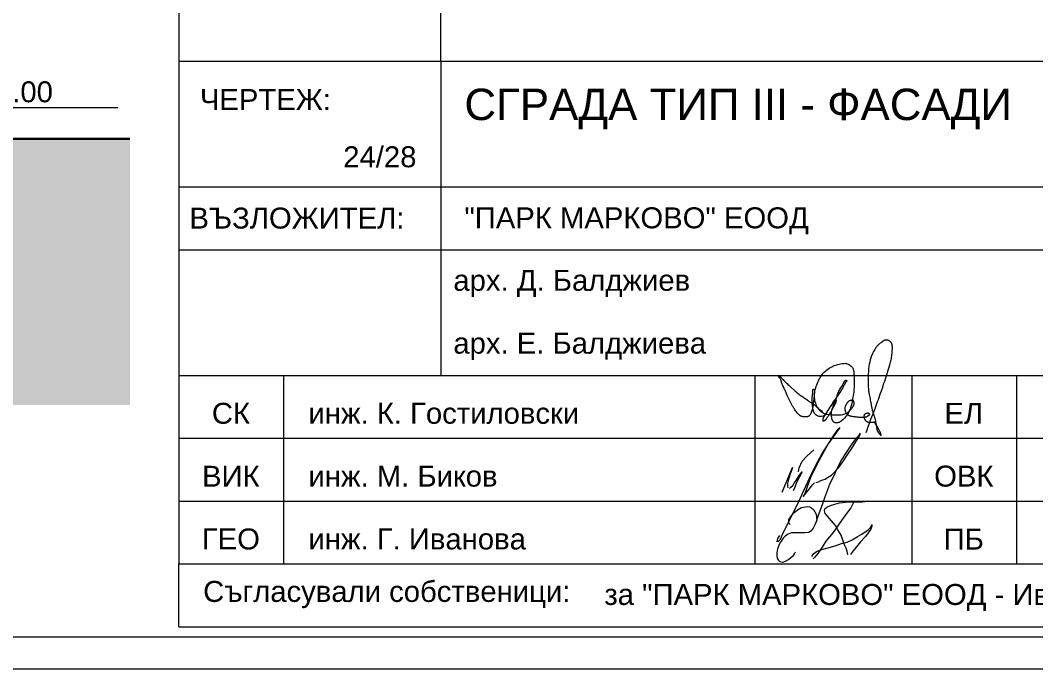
# Model space of a CAD drawing. Header units: centimetres. Extents: x 0 to 25250, y 0 to 2250.
# Drawn here: x 24454.2 to 24939.1, y 0 to 309.5 of the extents above; entities that cross this region are included whole.
import ezdxf

# ---------------------------------------------------------------- set-up
doc = ezdxf.new("R2010")
doc.units = ezdxf.units.CM
for name, color, linetype, lineweight in [('A-ANNO-NOTE', 7, 'Continuous', 9), ('A-DETL', 7, 'Continuous', 9), ('A-DETL-GENF', 7, 'Continuous', 9), ('A-FLOR-LEVL', 7, 'Continuous', 9), ('G-ANNO-TTLB', 7, 'Continuous', 9)]:
    doc.layers.add(name, color=color, linetype=linetype, lineweight=lineweight)
doc.styles.add('24-View-4$0$Arial', font='arial.ttf', dxfattribs={"height": 10})
doc.styles.add('24_xrefed$0$Arial', font='arial.ttf', dxfattribs={"height": 0.2})
doc.styles.add('24_xrefed$0$Arial_1', font='arial.ttf', dxfattribs={"height": 0.3})

# ---------------------------------------------------------------- blocks, each defined once
blk = doc.blocks.new('TEC_ОФИЦИАЛНА РАМКА - TEC_ОФИЦИАЛНА РАМКА-2548457-СГРАДА ТИП III - ФАСАДИ')
at = {"layer": 'A-ANNO-NOTE'}
for p, q in [((27.2208, 5.3538), (27.2208, 1.3538)), ((29.7208, 1.3538), (29.7208, 5.3538)), ((27.2208, 1.3538), (27.2208, -1.6462)), ((27.2208, 1.3538), (41.2208, 1.3538)), ((27.2208, 1.3538), (41.2208, 1.3538)), ((29.7208, 1.3538), (29.7208, -1.6462)), ((27.2208, 0.1538), (41.2208, 0.1538)), ((27.2208, -0.4462), (41.2208, -0.4462)), ((27.2208, -1.6462), (41.2208, -1.6462)), ((27.2208, -1.6462), (27.2208, -3.4462)), ((27.2234, -1.6462), (41.2234, -1.6462)), ((28.2208, -1.6462), (28.2208, -3.4462)), ((32.7208, -1.6462), (32.7208, -3.4462)), ((34.2208, -1.6462), (34.2208, -3.4462)), ((35.2208, -1.6462), (35.2208, -3.4462)), ((33.3604, -2.3976), (33.4777, -2.2122)), ((33.531, -2.1432), (33.4217, -2.2983)), ((33.4777, -2.2122), (33.5172, -2.1605)), ((33.5172, -2.1605), (33.531, -2.1432)), ((33.6428, -2.3459), (33.7178, -2.2291)), ((33.7118, -2.2221), (33.6761, -2.2613)), ((33.727, -2.1987), (33.7118, -2.2221)), ((33.7178, -2.2291), (33.7295, -2.2032)), ((27.2234, -2.2462), (41.2234, -2.2462)), ((33.4217, -2.2983), (33.3363, -2.4565)), ((33.6331, -2.3169), (33.5508, -2.4469)), ((33.6761, -2.2613), (33.6331, -2.3169)), ((33.1735, -2.4661), (33.2168, -2.4156)), ((33.2168, -2.4156), (33.2846, -2.3571)), ((33.3077, -2.4973), (33.3604, -2.3976)), ((33.5615, -2.4707), (33.6138, -2.3873)), ((33.6138, -2.3873), (33.6428, -2.3459)), ((33.1429, -2.5293), (33.1735, -2.4661)), ((33.2435, -2.6273), (33.3077, -2.4973)), ((33.3363, -2.4565), (33.2915, -2.545)), ((33.5508, -2.4469), (33.5019, -2.5442)), ((33.5201, -2.5287), (33.5615, -2.4707)), ((32.9813, -2.7611), (33.082, -2.5259)), ((33.082, -2.5259), (33.0469, -2.6272)), ((33.1144, -2.6488), (33.1382, -2.6098)), ((33.1472, -2.6129), (33.1202, -2.6673)), ((33.1382, -2.6098), (33.1551, -2.5876)), ((33.1389, -2.5678), (33.1429, -2.5293)), ((33.1741, -2.5665), (33.1472, -2.6129)), ((33.1551, -2.5876), (33.1741, -2.5665)), ((33.254, -2.6116), (33.2171, -2.7197)), ((33.2915, -2.545), (33.254, -2.6116)), ((33.4141, -2.6223), (33.4519, -2.5982)), ((33.484, -2.5811), (33.4347, -2.6891)), ((33.4519, -2.5982), (33.5201, -2.5287)), ((33.5019, -2.5442), (33.484, -2.5811)), ((33.0469, -2.6272), (33.0321, -2.6794)), ((33.0321, -2.6794), (33.0331, -2.7016)), ((33.0331, -2.7016), (33.0368, -2.719)), ((33.0532, -2.7248), (33.0632, -2.7121)), ((33.0632, -2.7121), (33.0822, -2.6958)), ((33.0822, -2.6958), (33.096, -2.6762)), ((33.1033, -2.7121), (33.0859, -2.748)), ((33.096, -2.6762), (33.1144, -2.6488)), ((33.1202, -2.6673), (33.1033, -2.7121)), ((33.1218, -2.8908), (33.2435, -2.6273)), ((33.2398, -2.7314), (33.2712, -2.6897)), ((33.2712, -2.6897), (33.2907, -2.6708)), ((33.3058, -2.6683), (33.3288, -2.6633)), ((33.3288, -2.6633), (33.3497, -2.6503)), ((33.3497, -2.6503), (33.3698, -2.6417)), ((33.3698, -2.6417), (33.3918, -2.6374)), ((33.4347, -2.6891), (33.387, -2.8143)), ((33.3918, -2.6374), (33.4141, -2.6223)), ((33.1813, -2.8015), (33.2398, -2.7314)), ((33.1974, -2.7774), (33.1813, -2.8015)), ((33.2171, -2.7197), (33.1974, -2.7774)), ((27.2234, -2.8462), (41.2234, -2.8462)), ((32.9903, -3.1489), (33.1218, -2.8908)), ((33.1297, -2.929), (33.1673, -2.9073)), ((33.1673, -2.9073), (33.2193, -2.8982)), ((33.2193, -2.8982), (33.2445, -2.9004)), ((33.2445, -2.9004), (33.2667, -2.9132)), ((33.3679, -2.8733), (33.324, -2.9931)), ((33.387, -2.8143), (33.3679, -2.8733)), ((33.3888, -2.9191), (33.4074, -2.9034)), ((33.4074, -2.9034), (33.4434, -2.887)), ((33.4434, -2.887), (33.4862, -2.8748)), ((33.4862, -2.8748), (33.5287, -2.8634)), ((33.5287, -2.8634), (33.5616, -2.8582)), ((33.5616, -2.8582), (33.6136, -2.8545)), ((33.6136, -2.8545), (33.6503, -2.8545)), ((33.6669, -2.8545), (33.6366, -2.9093)), ((33.6503, -2.8545), (33.7029, -2.8545)), ((33.7029, -2.8545), (33.7481, -2.8545)), ((33.7481, -2.8545), (33.7949, -2.8462)), ((33.0467, -3.0252), (33.0649, -2.9937)), ((33.0649, -2.9937), (33.0939, -2.9591)), ((33.0939, -2.9591), (33.1297, -2.929)), ((33.2667, -2.9132), (33.2811, -2.9275)), ((33.2811, -2.9275), (33.3066, -2.9718)), ((33.3066, -2.9718), (33.3116, -3.0288)), ((33.324, -2.9931), (33.3091, -3.0319)), ((33.3871, -2.9385), (33.3888, -2.9191)), ((33.3938, -2.9636), (33.3871, -2.9385)), ((33.415, -2.9888), (33.3938, -2.9636)), ((33.4524, -3.0334), (33.415, -2.9888)), ((33.595, -2.9643), (33.533, -3.0529)), ((33.6366, -2.9093), (33.595, -2.9643)), ((33.0467, -3.0574), (33.0467, -3.0252)), ((33.0592, -3.068), (33.0467, -3.0574)), ((33.2953, -3.0735), (33.2773, -3.1047)), ((33.3116, -3.0288), (33.2953, -3.0735)), ((33.4909, -3.0793), (33.4524, -3.0334)), ((33.533, -3.0529), (33.4678, -3.1459)), ((33.515, -3.1211), (33.4909, -3.0793)), ((33.8066, -3.1157), (33.824, -3.0983)), ((33.824, -3.0983), (33.8414, -3.0735)), ((33.8414, -3.0735), (33.8271, -3.1127)), ((32.9553, -3.174), (32.9368, -3.2044)), ((32.9645, -3.209), (32.9903, -3.1489)), ((33.0139, -3.1786), (32.9911, -3.2013)), ((33.0385, -3.1613), (33.0139, -3.1786)), ((33.0706, -3.1496), (33.0385, -3.1613)), ((33.1035, -3.1496), (33.0706, -3.1496)), ((33.1429, -3.1496), (33.1035, -3.1496)), ((33.1993, -3.1496), (33.1429, -3.1496)), ((33.2363, -3.1464), (33.1993, -3.1496)), ((33.2595, -3.1302), (33.2363, -3.1464)), ((33.2773, -3.1047), (33.2595, -3.1302)), ((33.4678, -3.1459), (33.3984, -3.2287)), ((33.5439, -3.1711), (33.515, -3.1211)), ((33.565, -3.229), (33.5439, -3.1711)), ((33.6488, -3.2153), (33.6966, -3.1877)), ((33.6966, -3.1877), (33.7422, -3.1614)), ((33.7775, -3.1835), (33.7307, -3.2362)), ((33.7422, -3.1614), (33.7826, -3.1326)), ((33.8271, -3.1127), (33.7775, -3.1835)), ((33.7826, -3.1326), (33.8066, -3.1157)), ((32.9368, -3.2044), (32.9322, -3.2341)), ((32.9493, -3.2702), (32.9378, -3.3018)), ((32.9394, -3.2361), (32.9645, -3.209)), ((32.962, -3.2429), (32.9493, -3.2702)), ((32.978, -3.22), (32.962, -3.2429)), ((32.9911, -3.2013), (32.978, -3.22)), ((33.3649, -3.2867), (33.3234, -3.3459)), ((33.3478, -3.3112), (33.4076, -3.2951)), ((33.3984, -3.2287), (33.3649, -3.2867)), ((33.4076, -3.2951), (33.4877, -3.2737)), ((33.4877, -3.2737), (33.5486, -3.2515)), ((33.5486, -3.2515), (33.6017, -3.2373)), ((33.5777, -3.2639), (33.565, -3.229)), ((33.5917, -3.2941), (33.5777, -3.2639)), ((33.6031, -3.3253), (33.5917, -3.2941)), ((33.6017, -3.2373), (33.6488, -3.2153)), ((33.6929, -3.2832), (33.6576, -3.3253)), ((33.7307, -3.2362), (33.6929, -3.2832)), ((32.9378, -3.3018), (32.9311, -3.34)), ((32.9311, -3.34), (32.9311, -3.37)), ((32.9311, -3.37), (32.933, -3.392)), ((32.933, -3.392), (32.942, -3.4077)), ((33.0411, -3.4039), (33.0673, -3.3819)), ((33.0673, -3.3819), (33.0896, -3.3663)), ((33.0896, -3.3663), (33.101, -3.35)), ((33.101, -3.35), (33.1097, -3.3313)), ((33.2667, -3.3758), (33.282, -3.3494)), ((33.293, -3.3821), (33.2772, -3.3979)), ((33.282, -3.3494), (33.31, -3.3258)), ((33.3234, -3.3459), (33.293, -3.3821)), ((33.31, -3.3258), (33.3478, -3.3112)), ((33.6093, -3.3607), (33.6031, -3.3253)), ((33.6576, -3.3253), (33.636, -3.3561)), ((27.2208, -4.0462), (27.2208, -3.4462)), ((27.2208, -3.4462), (41.2208, -3.4462)), ((27.2234, -3.4462), (41.2234, -3.4462)), ((32.942, -3.4077), (32.958, -3.4236)), ((32.958, -3.4236), (32.9886, -3.429)), ((32.9886, -3.429), (33.013, -3.4201)), ((33.013, -3.4201), (33.0411, -3.4039)), ((27.2208, -4.0462), (41.2208, -4.0462))]:
    blk.add_line(p, q, dxfattribs=at)
blk.add_open_spline([(33.7849, -2.1916), (33.799, -2.1489), (33.8235, -2.0745), (33.8669, -1.9785), (33.8927, -1.8937), (33.925, -1.8111), (33.9523, -1.7246), (33.9817, -1.6382), (34.0044, -1.5679), (34.0204, -1.5091), (34.0287, -1.4661), (34.0319, -1.4327), (34.0332, -1.4124), (34.0338, -1.4008), (34.0342, -1.3906), (34.0346, -1.3787), (34.0341, -1.3652), (34.0323, -1.3541), (34.0296, -1.3456), (34.027, -1.3397), (34.024, -1.3345), (34.0196, -1.3283), (34.0129, -1.3211), (34.005, -1.3153), (33.9977, -1.3117), (33.9912, -1.3095), (33.9835, -1.308), (33.9748, -1.3078), (33.9676, -1.3088), (33.962, -1.3103), (33.9568, -1.3123), (33.9507, -1.3155), (33.9439, -1.32), (33.9385, -1.3241), (33.9342, -1.3274), (33.9294, -1.331), (33.9228, -1.3357), (33.9147, -1.3416), (33.9068, -1.3478), (33.8984, -1.3553), (33.89, -1.3645), (33.8789, -1.379), (33.8673, -1.3973), (33.8547, -1.419), (33.8412, -1.4453), (33.8221, -1.4909), (33.8078, -1.5645), (33.8012, -1.648), (33.8016, -1.7186), (33.8044, -1.7702), (33.81, -1.8176), (33.8189, -1.8592), (33.8258, -1.8911), (33.8294, -1.9094), (33.8329, -1.929), (33.836, -1.9492), (33.8395, -1.9673), (33.8418, -1.9776), (33.845, -1.9897), (33.8501, -2.0059), (33.8572, -2.0263), (33.863, -2.0434), (33.8672, -2.0572), (33.871, -2.072), (33.8747, -2.0914), (33.8783, -2.1154), (33.8814, -2.1353), (33.884, -2.1492), (33.8857, -2.1571), (33.887, -2.1631), (33.8886, -2.1689), (33.8904, -2.1747), (33.8924, -2.1793), (33.8944, -2.1828), (33.8968, -2.1863), (33.9002, -2.1904), (33.9037, -2.1944), (33.9065, -2.1976), (33.9086, -2.2001), (33.9107, -2.2025), (33.9124, -2.2046), (33.9137, -2.2064), (33.9151, -2.2081), (33.9165, -2.2099), (33.9178, -2.2114), (33.9185, -2.2122), (33.9192, -2.2129), (33.9201, -2.2139), (33.921, -2.2148), (33.9217, -2.2156), (33.9223, -2.2163), (33.9228, -2.2169), (33.9232, -2.2175), (33.9236, -2.218), (33.924, -2.2187), (33.9246, -2.2193), (33.925, -2.2196), (33.9253, -2.2198), (33.9256, -2.2199), (33.9259, -2.2199), (33.926, -2.2199), (33.9262, -2.2199), (33.9265, -2.2198), (33.9269, -2.2196), (33.9273, -2.2192), (33.9275, -2.2188), (33.9276, -2.2186), (33.9277, -2.2181), (33.9276, -2.2174), (33.9273, -2.2167), (33.9271, -2.2161), (33.9269, -2.2156), (33.9267, -2.2149), (33.9265, -2.2142), (33.9264, -2.2136), (33.9263, -2.2132), (33.9262, -2.2128), (33.9261, -2.2123), (33.926, -2.2119), (33.9259, -2.2113), (33.9258, -2.2105), (33.9255, -2.2096), (33.9253, -2.2084), (33.9246, -2.2057), (33.9238, -2.2014), (33.9224, -2.196), (33.9206, -2.1907), (33.9178, -2.1853), (33.9143, -2.1799), (33.9111, -2.1753), (33.9085, -2.1715), (33.9067, -2.1686), (33.905, -2.1657), (33.9031, -2.1619), (33.901, -2.1572), (33.8986, -2.1517), (33.8962, -2.1462), (33.8932, -2.1405), (33.8895, -2.1345), (33.8854, -2.1282), (33.8811, -2.122), (33.8776, -2.1167), (33.8749, -2.1125), (33.873, -2.1093), (33.8715, -2.1065), (33.8703, -2.1043), (33.8694, -2.1026), (33.8686, -2.1009), (33.8678, -2.0992), (33.8672, -2.0978), (33.8667, -2.0967), (33.8663, -2.0959), (33.866, -2.0951), (33.8658, -2.0945), (33.8656, -2.094), (33.8655, -2.0936), (33.8653, -2.0931), (33.8651, -2.0926), (33.8649, -2.0922), (33.8647, -2.0918), (33.8645, -2.0915), (33.8642, -2.0913), (33.864, -2.0912), (33.8635, -2.0911), (33.8626, -2.091), (33.8619, -2.0912), (33.8614, -2.0913), (33.8613, -2.0914), (33.8611, -2.0914), (33.8608, -2.0915), (33.8603, -2.0917), (33.8597, -2.092), (33.8588, -2.0924), (33.8578, -2.093), (33.8568, -2.0935), (33.8557, -2.0939), (33.8542, -2.0944), (33.8517, -2.0949), (33.849, -2.0951), (33.8464, -2.0951), (33.8443, -2.095), (33.8423, -2.0949), (33.8403, -2.0949), (33.8383, -2.0949), (33.8353, -2.095), (33.8314, -2.0952), (33.8266, -2.0956), (33.8218, -2.096), (33.8166, -2.0962), (33.8109, -2.0961), (33.8049, -2.0954), (33.8, -2.094), (33.7963, -2.0923), (33.793, -2.0905), (33.7895, -2.0879), (33.7857, -2.0844), (33.7821, -2.0807), (33.7785, -2.0765), (33.7748, -2.0715), (33.7715, -2.0658), (33.7693, -2.0607), (33.7681, -2.0565), (33.7673, -2.0526), (33.7668, -2.048), (33.7665, -2.0429), (33.7664, -2.0377), (33.7664, -2.0327), (33.7665, -2.0279), (33.7672, -2.0234), (33.7688, -2.019), (33.772, -2.0148), (33.7767, -2.0112), (33.7815, -2.0088), (33.7856, -2.0073), (33.7887, -2.0063), (33.7918, -2.0055), (33.7953, -2.0048), (33.7984, -2.0045), (33.8012, -2.0046), (33.8039, -2.005), (33.8065, -2.006), (33.8089, -2.0075), (33.8104, -2.0087), (33.8117, -2.01), (33.8132, -2.0118), (33.8145, -2.0138), (33.8152, -2.0162), (33.8153, -2.0185), (33.8143, -2.0213), (33.8125, -2.0235), (33.811, -2.0251), (33.8093, -2.0266), (33.8072, -2.0284), (33.8044, -2.0308), (33.8011, -2.0336), (33.7974, -2.0366), (33.7942, -2.0388), (33.7914, -2.0404), (33.7881, -2.042), (33.7835, -2.0437), (33.7775, -2.0453), (33.7714, -2.0465), (33.7634, -2.0476), (33.7536, -2.0483), (33.7402, -2.0483), (33.7253, -2.0473), (33.7067, -2.0456), (33.6897, -2.0441), (33.6743, -2.0426), (33.6596, -2.0409), (33.6454, -2.0387), (33.6319, -2.0349), (33.6207, -2.0303), (33.6112, -2.0244), (33.6036, -2.0178), (33.5958, -2.0092), (33.588, -1.9958), (33.5827, -1.9763), (33.5824, -1.9587), (33.5849, -1.9461), (33.5871, -1.9391), (33.5892, -1.9341), (33.5915, -1.9292), (33.5941, -1.9245), (33.5968, -1.9199), (33.6001, -1.9144), (33.604, -1.908), (33.6089, -1.9011), (33.6135, -1.8957), (33.6177, -1.8919), (33.623, -1.8878), (33.6295, -1.8845), (33.636, -1.8826), (33.6398, -1.8817), (33.6424, -1.8812), (33.6447, -1.8809), (33.6474, -1.8807), (33.6501, -1.8808), (33.6528, -1.8814), (33.6544, -1.882), (33.6556, -1.8826), (33.6568, -1.8834), (33.6579, -1.8845), (33.6591, -1.8859), (33.6604, -1.8878), (33.6617, -1.8904), (33.6629, -1.8936), (33.6645, -1.8984), (33.666, -1.9048), (33.6668, -1.9129), (33.6665, -1.9197), (33.6654, -1.925), (33.664, -1.9299), (33.6614, -1.9357), (33.6578, -1.942), (33.6545, -1.9471), (33.6518, -1.9512), (33.6488, -1.9556), (33.6451, -1.9614), (33.6388, -1.9709), (33.6309, -1.9814), (33.6204, -1.9921), (33.6085, -2.0017), (33.5942, -2.0105), (33.5702, -2.0208), (33.5364, -2.0271), (33.5008, -2.0273), (33.4718, -2.0259), (33.4501, -2.0243), (33.4294, -2.0226), (33.4097, -2.0198), (33.3936, -2.0159), (33.3812, -2.0112), (33.3626, -2.0021), (33.3441, -1.9856), (33.3273, -1.9631), (33.3113, -1.936), (33.296, -1.8969), (33.2883, -1.8409), (33.2964, -1.7806), (33.3154, -1.7249), (33.3373, -1.6767), (33.3648, -1.6332), (33.404, -1.5934), (33.4519, -1.5624), (33.5025, -1.5439), (33.5429, -1.5353), (33.5708, -1.5308), (33.5861, -1.5305), (33.6006, -1.5325), (33.6169, -1.5396), (33.632, -1.5503), (33.6444, -1.5606), (33.6535, -1.571), (33.6596, -1.5833), (33.6633, -1.5965), (33.6654, -1.6099), (33.6673, -1.6316), (33.6691, -1.6614), (33.67, -1.7044), (33.6695, -1.7525), (33.6654, -1.8107), (33.6539, -1.8788), (33.6403, -1.9453), (33.6154, -2.0009), (33.5877, -2.0436), (33.5612, -2.0718), (33.5402, -2.087), (33.5306, -2.0926), (33.5203, -2.097), (33.5107, -2.0994), (33.5022, -2.1001), (33.4948, -2.0998), (33.4876, -2.0983), (33.4785, -2.0947), (33.4709, -2.0883), (33.465, -2.0805), (33.4612, -2.0737), (33.4582, -2.0659), (33.4555, -2.0545), (33.4539, -2.0382), (33.4526, -2.0174), (33.4535, -1.9925), (33.4597, -1.966), (33.4735, -1.9292), (33.4926, -1.8886), (33.5066, -1.8404), (33.5215, -1.7974), (33.5419, -1.766), (33.5554, -1.7442), (33.5625, -1.7313), (33.5663, -1.7234), (33.569, -1.7173), (33.5714, -1.7118), (33.5748, -1.7051), (33.5789, -1.6996), (33.5822, -1.6965), (33.584, -1.6951), (33.5855, -1.6941), (33.5868, -1.6933), (33.5876, -1.6928), (33.5882, -1.6925), (33.5887, -1.6922), (33.5896, -1.6918), (33.5907, -1.6914), (33.5919, -1.6912), (33.5928, -1.6911), (33.5935, -1.6912), (33.594, -1.6914), (33.5946, -1.6917), (33.5953, -1.6922), (33.5961, -1.693), (33.5967, -1.6939), (33.5974, -1.6953), (33.598, -1.697), (33.5982, -1.699), (33.5979, -1.7006), (33.5976, -1.7018), (33.5972, -1.7027), (33.5967, -1.7036), (33.596, -1.7046), (33.5951, -1.7058), (33.5938, -1.7072), (33.591, -1.7102), (33.5869, -1.715), (33.5807, -1.7235), (33.5712, -1.7395), (33.5552, -1.7751), (33.5247, -1.8231), (33.4881, -1.8734), (33.4577, -1.9196), (33.4353, -1.9544), (33.4164, -1.9832), (33.4028, -2.004), (33.3927, -2.0201), (33.3866, -2.0298), (33.3832, -2.0354), (33.3806, -2.0397), (33.3779, -2.0442), (33.3754, -2.049), (33.3732, -2.054), (33.3717, -2.0584), (33.3707, -2.062), (33.37, -2.0648), (33.3695, -2.0676), (33.3691, -2.07), (33.3689, -2.072), (33.3689, -2.0732), (33.3689, -2.0741), (33.3689, -2.0751), (33.369, -2.0763), (33.3692, -2.0777), (33.3697, -2.0789), (33.3702, -2.0798), (33.3707, -2.0803), (33.3712, -2.0807), (33.3716, -2.0809), (33.3719, -2.0811), (33.3724, -2.0813), (33.373, -2.0813), (33.3736, -2.0814), (33.3744, -2.0814), (33.3754, -2.0813), (33.3768, -2.0809), (33.3786, -2.0803), (33.3807, -2.0794), (33.3828, -2.0784), (33.3854, -2.0769), (33.3893, -2.0745), (33.3944, -2.0707), (33.4014, -2.0644), (33.4089, -2.0552), (33.4161, -2.0429), (33.4226, -2.0314), (33.4296, -2.0213), (33.4388, -2.0093), (33.4512, -1.9928), (33.4608, -1.9735), (33.4686, -1.9568), (33.4746, -1.9446), (33.4815, -1.9331), (33.4881, -1.9216), (33.4927, -1.9116), (33.4957, -1.9034), (33.4973, -1.8985), (33.4983, -1.895), (33.4988, -1.8928), (33.4993, -1.8907), (33.4996, -1.8889), (33.4998, -1.8874), (33.5, -1.886), (33.5001, -1.8841), (33.4998, -1.8823), (33.4992, -1.881), (33.4988, -1.8804), (33.4985, -1.88), (33.4981, -1.8797), (33.4977, -1.8795), (33.4972, -1.8793), (33.4966, -1.8791), (33.4957, -1.8791), (33.4946, -1.8791), (33.4936, -1.8793), (33.4923, -1.8796), (33.4907, -1.88), (33.4889, -1.8808), (33.4871, -1.8816), (33.4854, -1.8825), (33.4811, -1.8849), (33.4763, -1.8886), (33.4715, -1.894), (33.4674, -1.8999), (33.4642, -1.9063), (33.4613, -1.9129), (33.4591, -1.9176), (33.4569, -1.922), (33.4538, -1.9276), (33.4478, -1.937), (33.4346, -1.9549), (33.4207, -1.974), (33.4118, -1.9936), (33.4065, -2.0056), (33.4003, -2.0172), (33.3932, -2.0256), (33.3861, -2.0304), (33.3805, -2.0331), (33.3747, -2.0352), (33.3633, -2.0381), (33.3461, -2.0398), (33.3231, -2.0353), (33.306, -2.0249), (33.2946, -2.0135), (33.2886, -2.0051), (33.2846, -1.9975), (33.2811, -1.989), (33.2781, -1.978), (33.2758, -1.9644), (33.2744, -1.9527), (33.273, -1.943), (33.2715, -1.9327), (33.2687, -1.9147), (33.2659, -1.8884), (33.268, -1.8619), (33.2709, -1.8406), (33.2726, -1.8273), (33.2737, -1.8167), (33.2744, -1.8089), (33.2747, -1.8023), (33.275, -1.797), (33.2751, -1.7932), (33.2753, -1.7901), (33.2754, -1.7877), (33.2755, -1.7862), (33.2756, -1.785), (33.2757, -1.7838), (33.2759, -1.7823), (33.2764, -1.7806), (33.2771, -1.7792), (33.278, -1.7782), (33.2787, -1.7777), (33.2793, -1.7774), (33.2798, -1.7773), (33.2802, -1.7773), (33.2809, -1.7773), (33.2818, -1.7775), (33.2826, -1.7778), (33.2832, -1.7781), (33.2839, -1.7784), (33.285, -1.7791), (33.2865, -1.7802), (33.2878, -1.7816), (33.2887, -1.7829), (33.2893, -1.784), (33.2898, -1.7851), (33.2904, -1.7866), (33.2909, -1.7885), (33.2914, -1.7909), (33.2917, -1.7933), (33.2919, -1.7966), (33.2919, -1.8007), (33.2914, -1.8071), (33.2903, -1.8136), (33.2891, -1.82), (33.2882, -1.8249), (33.2875, -1.8299), (33.2867, -1.8367), (33.2861, -1.8452), (33.2856, -1.8555), (33.2851, -1.864), (33.2845, -1.8705), (33.2837, -1.8769), (33.2825, -1.8848), (33.281, -1.8942), (33.2797, -1.9032), (33.2788, -1.9118), (33.278, -1.9227), (33.2771, -1.9333), (33.2756, -1.9435), (33.2736, -1.953), (33.2703, -1.9661), (33.2656, -1.9829), (33.2608, -1.997), (33.2565, -2.0073), (33.2524, -2.0162), (33.2464, -2.0256), (33.2386, -2.0329), (33.2323, -2.0371), (33.2279, -2.0393), (33.224, -2.0407), (33.2198, -2.0418), (33.2143, -2.0426), (33.2077, -2.0428), (33.2019, -2.0426), (33.1968, -2.0423), (33.1911, -2.0418), (33.184, -2.0411), (33.1756, -2.0395), (33.1679, -2.0373), (33.161, -2.0344), (33.153, -2.0301), (33.1437, -2.0233), (33.1338, -2.0139), (33.1231, -2.0017), (33.112, -1.9867), (33.0992, -1.9671), (33.0852, -1.9456), (33.0605, -1.9056), (33.0401, -1.8603), (33.0199, -1.8123), (33.0054, -1.779), (32.9889, -1.7458), (32.9781, -1.7195), (32.973, -1.7009), (32.9704, -1.6914), (32.9675, -1.6836), (32.9644, -1.6778), (32.9623, -1.6745), (32.9606, -1.6724), (32.9592, -1.6707), (32.9574, -1.6688), (32.9551, -1.6664), (32.9529, -1.664), (32.9509, -1.6615), (32.9492, -1.6586), (32.9479, -1.6557), (32.9474, -1.6535), (32.9472, -1.6519), (32.9471, -1.6512), (32.947, -1.6504), (32.947, -1.6494), (32.9469, -1.6482), (32.947, -1.6472), (32.9471, -1.6465), (32.9473, -1.646), (32.9476, -1.6455), (32.9479, -1.6453), (32.9482, -1.6451), (32.9485, -1.6451), (32.9489, -1.645), (32.9497, -1.6451), (32.9508, -1.6455), (32.9521, -1.6461), (32.9531, -1.6468), (32.9539, -1.6474), (32.9545, -1.6479), (32.9551, -1.6485), (32.9558, -1.6492), (32.9566, -1.6501), (32.9575, -1.651), (32.9588, -1.6522), (32.96, -1.6534), (32.9613, -1.6546), (32.9625, -1.6558), (32.964, -1.6573), (32.9658, -1.6591), (32.9676, -1.661), (32.9711, -1.6647), (32.9762, -1.6705), (32.9853, -1.6813), (32.9976, -1.6942), (33.0184, -1.7144), (33.0423, -1.7364), (33.0681, -1.7616), (33.0915, -1.7834), (33.1212, -1.807), (33.1508, -1.8329), (33.1854, -1.8554), (33.212, -1.8723), (33.233, -1.8883), (33.2504, -1.9008), (33.2694, -1.9114), (33.2881, -1.923), (33.3033, -1.9384), (33.3233, -1.9601), (33.3466, -1.9747), (33.3625, -1.9869), (33.3664, -1.9898)], degree=3, knots=[0, 0, 0, 0, 0.442526, 0.770178, 1.035659, 1.313238, 1.643208, 1.928183, 2.211692, 2.369886, 2.52808, 2.642301, 2.699412, 2.727967, 2.756522, 2.800648, 2.844774, 2.888901, 2.910964, 2.933027, 2.951778, 2.970528, 3.008029, 3.047511, 3.067253, 3.086994, 3.115465, 3.143937, 3.172408, 3.186644, 3.20088, 3.227535, 3.25419, 3.280845, 3.294172, 3.3075, 3.340476, 3.373452, 3.406429, 3.439405, 3.484235, 3.529066, 3.618726, 3.697278, 3.775829, 3.909733, 4.182397, 4.510882, 4.733791, 4.876567, 5.019343, 5.203048, 5.2949, 5.340826, 5.386752, 5.490473, 5.542333, 5.568263, 5.594193, 5.66507, 5.735948, 5.806825, 5.842263, 5.877702, 5.957241, 6.036781, 6.116321, 6.15609, 6.175975, 6.19586, 6.215737, 6.235613, 6.25549, 6.265428, 6.275367, 6.296481, 6.317596, 6.328154, 6.338711, 6.349268, 6.359826, 6.365277, 6.370728, 6.38163, 6.387081, 6.389807, 6.392532, 6.397983, 6.403434, 6.40616, 6.408886, 6.411611, 6.412974, 6.414337, 6.417062, 6.419788, 6.42115, 6.422513, 6.423876, 6.424557, 6.425239, 6.42592, 6.426602, 6.427964, 6.43069, 6.431371, 6.432053, 6.433415, 6.436141, 6.438867, 6.440229, 6.441592, 6.444318, 6.447043, 6.448555, 6.450066, 6.451578, 6.453089, 6.454601, 6.456112, 6.459135, 6.462158, 6.465181, 6.471227, 6.489634, 6.508042, 6.526449, 6.544857, 6.567232, 6.589606, 6.600794, 6.611981, 6.623168, 6.634356, 6.653984, 6.673613, 6.693241, 6.71287, 6.737581, 6.762293, 6.787004, 6.811715, 6.824071, 6.836427, 6.848782, 6.85496, 6.861138, 6.867316, 6.873494, 6.879672, 6.882761, 6.88585, 6.888938, 6.890483, 6.892027, 6.893572, 6.895116, 6.896661, 6.898205, 6.89975, 6.901294, 6.902066, 6.902839, 6.904383, 6.907472, 6.910561, 6.911095, 6.911629, 6.912163, 6.912697, 6.914832, 6.916968, 6.919104, 6.925021, 6.92798, 6.930938, 6.936856, 6.942773, 6.956054, 6.962695, 6.969336, 6.975976, 6.982617, 6.989258, 6.995899, 7.011709, 7.02752, 7.04333, 7.059141, 7.079079, 7.099017, 7.118955, 7.128924, 7.138893, 7.155656, 7.172419, 7.189183, 7.205946, 7.227695, 7.249445, 7.271195, 7.28207, 7.292945, 7.309958, 7.326972, 7.343986, 7.360999, 7.376052, 7.391105, 7.406158, 7.42121, 7.442475, 7.46374, 7.474372, 7.485005, 7.495637, 7.50627, 7.519773, 7.526524, 7.533275, 7.546778, 7.55353, 7.560281, 7.566052, 7.571823, 7.583365, 7.589136, 7.594907, 7.606449, 7.617296, 7.622719, 7.628143, 7.63899, 7.649837, 7.665392, 7.680947, 7.696503, 7.70428, 7.712058, 7.732403, 7.752747, 7.773091, 7.793436, 7.831967, 7.870499, 7.924572, 7.978644, 8.054789, 8.092861, 8.130933, 8.199863, 8.234328, 8.268793, 8.318636, 8.343558, 8.36848, 8.431614, 8.494748, 8.566747, 8.602747, 8.620747, 8.638746, 8.656362, 8.673978, 8.691594, 8.70921, 8.737015, 8.76482, 8.792625, 8.806527, 8.82043, 8.858637, 8.877741, 8.887293, 8.896845, 8.903515, 8.910185, 8.923526, 8.930197, 8.936867, 8.940202, 8.943538, 8.950208, 8.955873, 8.961539, 8.972869, 8.9842, 8.995531, 9.022171, 9.048811, 9.075451, 9.088771, 9.102091, 9.126109, 9.150127, 9.174145, 9.186154, 9.198163, 9.226163, 9.254164, 9.310165, 9.355605, 9.401045, 9.460594, 9.520143, 9.65788, 9.795618, 9.870041, 9.944464, 10.009552, 10.074641, 10.13973, 10.172274, 10.204818, 10.343103, 10.412245, 10.481387, 10.651924, 10.822461, 11.034027, 11.245593, 11.400061, 11.55453, 11.750523, 11.946516, 12.11225, 12.277984, 12.352939, 12.390416, 12.427894, 12.495938, 12.563982, 12.609259, 12.654537, 12.699177, 12.743817, 12.788457, 12.833098, 12.957735, 13.082372, 13.256541, 13.430711, 13.656765, 13.936455, 14.095401, 14.254348, 14.436564, 14.47303, 14.509497, 14.545963, 14.582429, 14.606424, 14.630419, 14.654413, 14.678408, 14.7264, 14.750396, 14.774392, 14.803276, 14.83216, 14.889927, 14.963703, 15.037478, 15.134081, 15.230683, 15.423888, 15.574508, 15.725127, 15.869416, 15.941561, 15.977633, 16.013706, 16.028497, 16.043289, 16.072872, 16.102455, 16.10985, 16.117246, 16.124642, 16.12834, 16.132037, 16.133461, 16.134885, 16.137732, 16.143427, 16.146275, 16.149122, 16.15197, 16.153393, 16.154817, 16.158371, 16.161925, 16.165479, 16.169033, 16.17614, 16.183248, 16.188043, 16.192839, 16.195237, 16.197634, 16.20243, 16.207225, 16.212021, 16.221611, 16.247689, 16.273766, 16.325921, 16.430231, 16.657227, 16.884223, 17.042825, 17.201426, 17.291658, 17.38189, 17.44618, 17.478324, 17.494396, 17.510469, 17.528319, 17.54617, 17.564021, 17.581872, 17.591365, 17.600859, 17.610352, 17.619846, 17.624592, 17.629339, 17.631713, 17.634086, 17.638833, 17.64358, 17.648326, 17.6507, 17.653073, 17.655446, 17.656633, 17.65782, 17.659687, 17.661554, 17.663421, 17.665288, 17.669022, 17.672756, 17.680225, 17.687693, 17.695161, 17.702629, 17.717566, 17.740819, 17.764072, 17.810578, 17.857084, 17.90359, 17.940862, 17.978134, 18.052677, 18.14353, 18.188957, 18.234383, 18.277659, 18.320935, 18.364211, 18.385849, 18.407487, 18.414711, 18.421935, 18.429159, 18.436383, 18.439995, 18.443607, 18.450831, 18.458055, 18.461667, 18.463473, 18.465279, 18.4669, 18.468521, 18.470142, 18.471762, 18.475004, 18.478246, 18.481487, 18.484729, 18.491212, 18.497696, 18.504179, 18.510662, 18.517146, 18.552404, 18.570033, 18.587663, 18.622921, 18.64055, 18.65818, 18.673836, 18.689492, 18.720803, 18.783427, 18.908674, 18.951853, 18.995031, 19.03821, 19.081388, 19.101688, 19.121987, 19.142287, 19.162586, 19.236975, 19.311364, 19.390454, 19.429999, 19.469545, 19.492077, 19.514609, 19.559673, 19.604738, 19.649802, 19.675424, 19.701046, 19.75229, 19.854778, 19.960574, 20.013471, 20.066369, 20.092317, 20.118265, 20.144213, 20.157187, 20.17016, 20.181899, 20.187769, 20.193638, 20.196573, 20.199507, 20.205377, 20.211246, 20.217115, 20.220403, 20.223691, 20.225335, 20.226978, 20.228622, 20.230266, 20.233554, 20.236842, 20.238485, 20.240129, 20.243417, 20.251137, 20.258857, 20.262716, 20.266576, 20.270436, 20.274296, 20.282305, 20.290314, 20.298323, 20.306332, 20.32235, 20.338369, 20.370405, 20.386423, 20.402441, 20.419319, 20.436198, 20.469955, 20.503712, 20.537469, 20.553152, 20.568835, 20.600202, 20.631569, 20.662936, 20.689814, 20.716693, 20.77045, 20.79432, 20.81819, 20.865931, 20.927613, 20.989296, 21.013278, 21.037259, 21.085223, 21.122576, 21.141253, 21.159929, 21.170757, 21.181585, 21.20324, 21.224896, 21.246551, 21.260607, 21.274663, 21.302775, 21.330887, 21.358999, 21.381476, 21.403952, 21.448906, 21.493859, 21.538812, 21.608252, 21.677692, 21.769185, 21.860677, 22.14017, 22.2569, 22.37363, 22.497385, 22.62114, 22.653674, 22.686209, 22.718743, 22.735011, 22.751278, 22.756607, 22.761937, 22.772596, 22.783255, 22.793914, 22.804572, 22.815231, 22.82589, 22.836549, 22.838772, 22.840995, 22.843218, 22.845441, 22.849887, 22.85211, 22.854332, 22.8563, 22.858267, 22.860234, 22.861218, 22.862201, 22.864169, 22.866136, 22.870071, 22.874005, 22.87794, 22.881874, 22.883841, 22.885809, 22.890023, 22.894238, 22.898452, 22.902667, 22.911096, 22.91531, 22.919525, 22.927954, 22.936383, 22.944812, 22.953241, 22.986957, 23.020673, 23.091792, 23.162912, 23.305151, 23.411821, 23.518491, 23.619914, 23.784667, 23.904991, 24.025314, 24.094844, 24.164375, 24.236764, 24.309153, 24.379084, 24.449016, 24.599721, 24.646817, 24.646817, 24.646817, 24.646817], dxfattribs=at)
at = {"layer": 'G-ANNO-TTLB'}
for p, q in [((41.3208, -4.1462), (-46.1292, -4.1462)), ((-48.3792, -4.4462), (41.6208, -4.4462))]:
    blk.add_line(p, q, dxfattribs=at)
at = {"layer": 'G-ANNO-TTLB', "char_height": 0.2, "line_spacing_factor": 0.936439, "style": '24_xrefed$0$Arial'}
for s, insert, width, attachment_point in [('\\pt0.1,0.2,0.3,0.4,0.5,0.6,0.7,0.8,0.9,1,1.1,1.2,1.3,1.4,1.5,1.6,1.7,1.8,1.9,2,2.1,2.2,2.3,2.4,2.5,2.6,2.7,2.8,2.9,3,3.1,3.2;{\\fArial|b0|i0|c204|p34;ЧЕРТЕЖ}:', (27.4206, 1.088), 2.09, 1), ('\\pt0.1,0.2,0.3,0.4,0.5,0.6,0.7,0.8,0.9,1,1.1,1.2,1.3,1.4,1.5,1.6,1.7,1.8,1.9,2,2.1,2.2,2.3,2.4,2.5,2.6,2.7,2.8,2.9,3,3.1,3.2;{\\fArial|b0|i0|c204|p34;ВЪЗЛОЖИТЕЛ}:', (27.3208, -0.0439), 2.243, 1), ('\\pt0.1,0.2,0.3,0.4,0.5,0.6,0.7,0.8,0.9,1,1.1,1.2,1.3,1.4,1.5,1.6,1.7,1.8,1.9,2,2.1,2.2,2.3,2.4,2.5,2.6,2.7,2.8,2.9,3,3.1,3.2;{\\fArial|b0|i0|c204|p34;арх}. {\\fArial|b0|i0|c204|p34;Д}. {\\fArial|b0|i0|c204|p34;Балджиев}', (29.8414, -0.6381), 2.315, 1), ('\\pt0.1,0.2,0.3,0.4,0.5,0.6,0.7,0.8,0.9,1,1.1,1.2,1.3,1.4,1.5,1.6,1.7,1.8,1.9,2,2.1,2.2,2.3,2.4,2.5,2.6,2.7,2.8,2.9,3,3.1,3.2;{\\fArial|b0|i0|c204|p34;арх}. {\\fArial|b0|i0|c204|p34;Е}. {\\fArial|b0|i0|c204|p34;Балджиева}', (29.8414, -1.2381), 2.474, 1), ('\\pt1.27,2.54,3.81,5.08,6.35,7.62,8.89,10.16,11.43,12.7,13.97,15.24,16.51,17.78,19.05,20.32,21.59,22.86,24.13,25.4,26.67,27.94,29.21,30.48,31.75,33.02,34.29,35.56,36.83,38.1,39.37,40.64;{\\fArial|b0|i0|c204|p34;СК}', (27.7172, -2.0091), 0.377, 5), ('\\pt1.27,2.54,3.81,5.08,6.35,7.62,8.89,10.16,11.43,12.7,13.97,15.24,16.51,17.78,19.05,20.32,21.59,22.86,24.13,25.4,26.67,27.94,29.21,30.48,31.75,33.02,34.29,35.56,36.83,38.1,39.37,40.64;{\\fArial|b0|i0|c204|p34;инж}. {\\fArial|b0|i0|c204|p34;К}. {\\fArial|b0|i0|c204|p34;Гостиловски}', (28.4576, -2.0091), 2.652, 4), ('\\pt1.27,2.54,3.81,5.08,6.35,7.62,8.89,10.16,11.43,12.7,13.97,15.24,16.51,17.78,19.05,20.32,21.59,22.86,24.13,25.4,26.67,27.94,29.21,30.48,31.75,33.02,34.29,35.56,36.83,38.1,39.37,40.64;{\\fArial|b0|i0|c204|p34;ЕЛ}', (34.7161, -2.0091), 0.384, 5), ('\\pt1.27,2.54,3.81,5.08,6.35,7.62,8.89,10.16,11.43,12.7,13.97,15.24,16.51,17.78,19.05,20.32,21.59,22.86,24.13,25.4,26.67,27.94,29.21,30.48,31.75,33.02,34.29,35.56,36.83,38.1,39.37,40.64;{\\fArial|b0|i0|c204|p34;ВИК}', (27.7167, -2.6091), 0.569, 5), ('\\pt1.27,2.54,3.81,5.08,6.35,7.62,8.89,10.16,11.43,12.7,13.97,15.24,16.51,17.78,19.05,20.32,21.59,22.86,24.13,25.4,26.67,27.94,29.21,30.48,31.75,33.02,34.29,35.56,36.83,38.1,39.37,40.64;{\\fArial|b0|i0|c204|p34;инж}. M. {\\fArial|b0|i0|c204|p34;Биков}', (28.4576, -2.6091), 1.845, 4), ('\\pt1.27,2.54,3.81,5.08,6.35,7.62,8.89,10.16,11.43,12.7,13.97,15.24,16.51,17.78,19.05,20.32,21.59,22.86,24.13,25.4,26.67,27.94,29.21,30.48,31.75,33.02,34.29,35.56,36.83,38.1,39.37,40.64;{\\fArial|b0|i0|c204|p34;ОВК}', (34.7166, -2.6091), 0.582, 5), ('\\pt1.27,2.54,3.81,5.08,6.35,7.62,8.89,10.16,11.43,12.7,13.97,15.24,16.51,17.78,19.05,20.32,21.59,22.86,24.13,25.4,26.67,27.94,29.21,30.48,31.75,33.02,34.29,35.56,36.83,38.1,39.37,40.64;{\\fArial|b0|i0|c204|p34;ГЕО}', (27.7167, -3.2091), 0.569, 5), ('\\pt1.27,2.54,3.81,5.08,6.35,7.62,8.89,10.16,11.43,12.7,13.97,15.24,16.51,17.78,19.05,20.32,21.59,22.86,24.13,25.4,26.67,27.94,29.21,30.48,31.75,33.02,34.29,35.56,36.83,38.1,39.37,40.64;{\\fArial|b0|i0|c204|p34;инж}. {\\fArial|b0|i0|c204|p34;Г}. {\\fArial|b0|i0|c204|p34;Иванова}', (28.4576, -3.2091), 2.13, 4), ('\\pt1.27,2.54,3.81,5.08,6.35,7.62,8.89,10.16,11.43,12.7,13.97,15.24,16.51,17.78,19.05,20.32,21.59,22.86,24.13,25.4,26.67,27.94,29.21,30.48,31.75,33.02,34.29,35.56,36.83,38.1,39.37,40.64;{\\fArial|b0|i0|c204|p34;ПБ}', (34.7161, -3.2091), 0.397, 5), ('\\pt1.27,2.54,3.81,5.08,6.35,7.62,8.89,10.16,11.43,12.7,13.97,15.24,16.51,17.78,19.05,20.32,21.59,22.86,24.13,25.4,26.67,27.94,29.21,30.48,31.75,33.02,34.29,35.56,36.83,38.1,39.37,40.64;{\\fArial|b0|i0|c204|p34;Съгласували собственици}:', (27.4517, -3.6087), 5.722, 1), ('\\pt1.27,2.54,3.81,5.08,6.35,7.62,8.89,10.16,11.43,12.7,13.97,15.24,16.51,17.78,19.05,20.32,21.59,22.86,24.13,25.4,26.67,27.94,29.21,30.48,31.75,33.02,34.29,35.56,36.83,38.1,39.37,40.64;{\\fArial|b0|i0|c204|p34;за }"{\\fArial|b0|i0|c204|p34;ПАРК МАРКОВО}" {\\fArial|b0|i0|c204|p34;ЕООД }- {\\fArial|b0|i0|c204|p34;Иван Кесов}', (31.2832, -3.6375), 5.504, 1)]:
    blk.add_mtext(s, dxfattribs=dict(at, insert=insert, width=width, attachment_point=attachment_point))
blk = doc.blocks.new('Level - w_ name-271244-ЗАПАД')
at = {"layer": 'A-FLOR-LEVL'}
blk.add_hatch(color=256, dxfattribs=at).paths.add_polyline_path([(1301.85, 15), (1319.17, 15), (1310.51, 0)])
blk.add_line((1301.85, 15), (1387.43, 15), dxfattribs=at)

msp = doc.modelspace()

# ---------------------------------------------------------------- block references
at = {"layer": 'G-ANNO-TTLB', "xscale": 50, "yscale": 50, "zscale": 50}
msp.add_blockref('TEC_ОФИЦИАЛНА РАМКА - TEC_ОФИЦИАЛНА РАМКА-2548457-СГРАДА ТИП III - ФАСАДИ', (23168.96, 222.31), dxfattribs=at)

# ---------------------------------------------------------------- next in the draw order: hatches: boundary and pattern name
at = {"layer": 'A-DETL-GENF'}
h = msp.add_hatch(dxfattribs=at)
h.set_pattern_fill('FP4_62', color=256, style=0, pattern_type=2)
h.set_pattern_definition([(0, (24399.072, 252.922), (19.05, 19.05), [19.05, -19.05]), (0, (24399.072, 260.066), (19.05, 19.05), [19.05, -19.05]), (0, (24399.072, 267.209), (19.05, 19.05), [19.05, -19.05]), (90, (24401.453, 269.59), (-19.05, 19.05), [19.05, -19.05]), (90, (24408.597, 269.59), (-19.05, 19.05), [19.05, -19.05]), (90, (24415.74, 269.59), (-19.05, 19.05), [19.05, -19.05])])
h.paths.add_polyline_path([(23407.76, 125.86), (24506.59, 125.86), (24506.59, 252.92), (24185.04, 252.92), (23530.04, 222.92), (22908.28, 222.92), (22908.28, 125.86), (23307.86, 125.86)])

# ---------------------------------------------------------------- next in the draw order: linework, layer by layer
at = {"layer": 'A-DETL', "color": 7, "lineweight": 30}
msp.add_line((24506.59, 252.92), (24185.04, 252.92), dxfattribs=at)

# ---------------------------------------------------------------- next in the draw order: block references
at = {"layer": 'A-FLOR-LEVL'}
msp.add_blockref('Level - w_ name-271244-ЗАПАД', (23113.46, 252.92), dxfattribs=at)

# ---------------------------------------------------------------- next in the draw order: texts
at = {"layer": 'A-FLOR-LEVL', "insert": (24434.47, 275.33), "char_height": 10, "width": 36.4, "attachment_point": 4, "line_spacing_factor": 0.936439, "style": '24-View-4$0$Arial'}
msp.add_mtext('\\pt5,10,15,20,25,30,35,40,45,50,55,60,65,70,75,80,85,90,95,100,105,110,115,120,125,130,135,140,145,150,155,160;+0.00', dxfattribs=at)
at = {"layer": 'G-ANNO-TTLB', "line_spacing_factor": 0.936439}
for s, insert, char_height, width, attachment_point, style in [('\\pt4.99995,10.00005,15,19.99995,25.00005,30,34.99995,40.00005,45,49.99995,55.00005,60,64.99995,70.00005,75,79.99995,85.00005,90,94.99995,100.00005,105,109.99995,115.00005,120,124.99995,130.00005,135,139.99995,145.00005,150,154.99995,160.00005;{\\fArial|b0|i0|c204|p34;СГРАДА ТИП }III - {\\fArial|b0|i0|c204|p34;ФАСАДИ}', (24666.31, 276.9), 15, 265.6, 1, '24_xrefed$0$Arial_1'), ('\\pt5,10,15,20,25,30,35,40,45,50,55,60,65,70,75,80,85,90,95,100,105,110,115,120,125,130,135,140,145,150,155,160;24/28', (24643.42, 249.38), 10, 35.7, 3, '24_xrefed$0$Arial'), ('\\pt5,10,15,20,25,30,35,40,45,50,55,60,65,70,75,80,85,90,95,100,105,110,115,120,125,130,135,140,145,150,155,160;"{\\fArial|b0|i0|c204|p34;ПАРК МАРКОВО}" {\\fArial|b0|i0|c204|p34;ЕООД}', (24666.31, 220.24), 10, 167.35, 1, '24_xrefed$0$Arial')]:
    msp.add_mtext(s, dxfattribs=dict(at, insert=insert, char_height=char_height, width=width, attachment_point=attachment_point, style=style))

doc.saveas('drawing.dxf')
